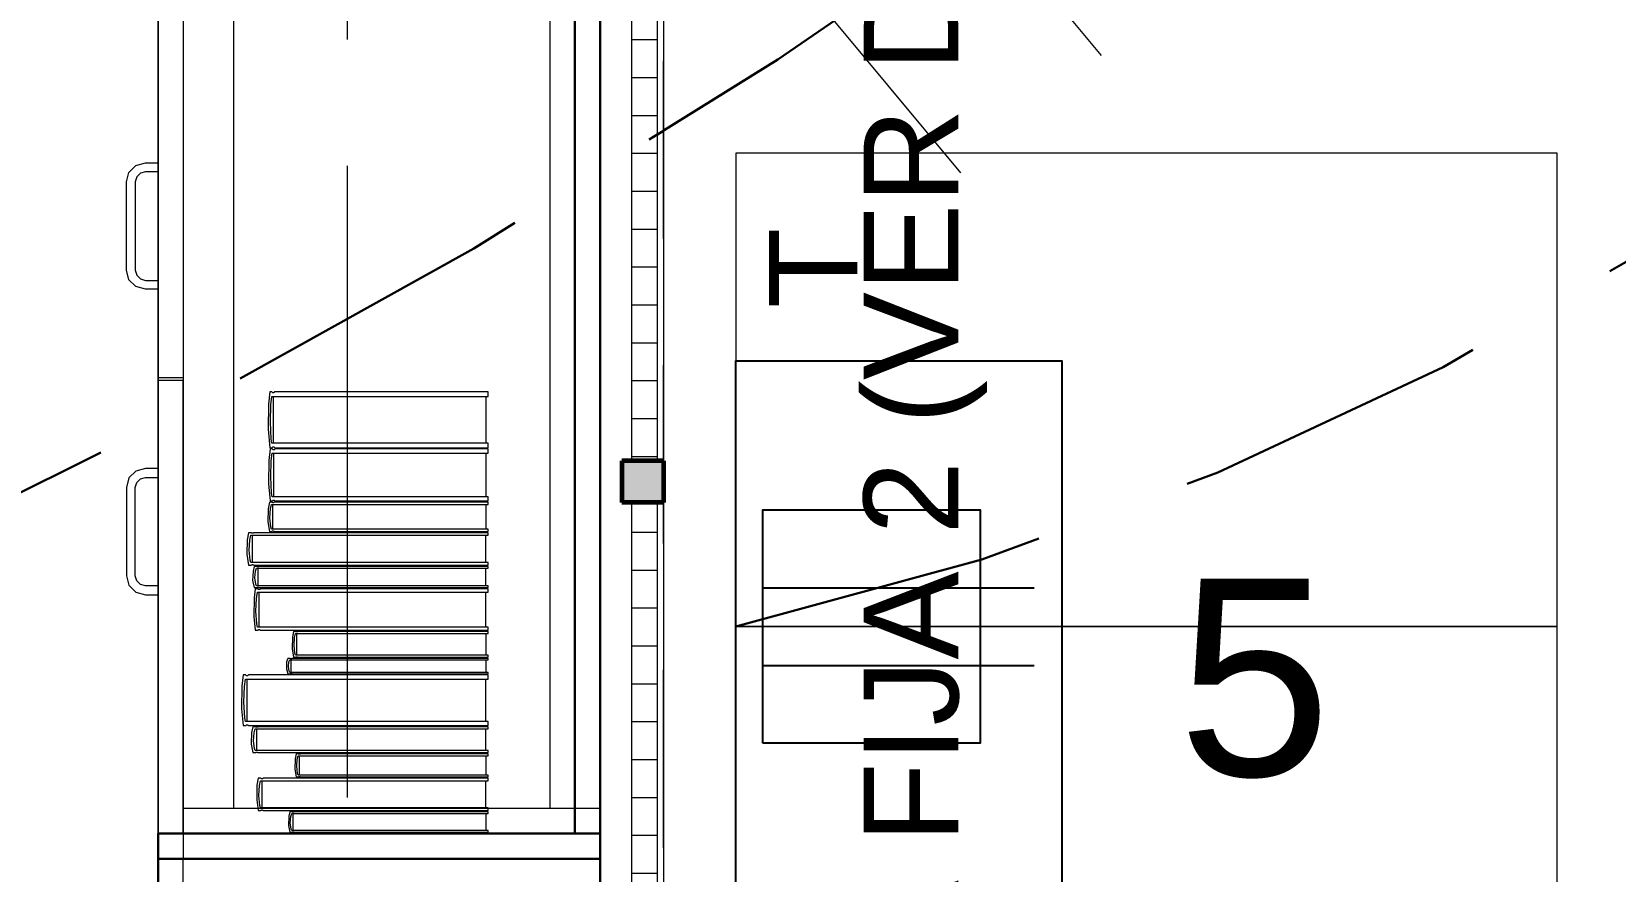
# Model space of a CAD drawing. Header units: inches. Extents: x -19 to 5698, y -728 to 92.
# Drawn here: x 129.57 to 130.823, y 14.191 to 14.856 of the extents above; entities that cross this region are included whole.
import ezdxf

# ---------------------------------------------------------------- set-up
doc = ezdxf.new("R2010")
doc.units = ezdxf.units.IN
doc.header["$MEASUREMENT"] = 0
doc.set_wipeout_variables(frame=1)
for name, pattern in [('HIDDEN', [0.375, 0.25, -0.125]), ('Hidden Line', [0.195611, 0.141111, -0.0545]), ('Punto & Raya', [0.65, 0.5, -0.075, 0, -0.075]), ('RAYITAS', [0.375, 0.25, -0.125]), ('Wipeout_Contour', [1, 0, -1])]:
    doc.linetypes.add(name, pattern=pattern)
doc.layers.get('0').update_dxf_attribs({"color": 61})
for name, color, linetype, lineweight in [('00 conduct tomacorr', 120, 'HIDDEN', 30), ('00 IE LUZ EMERGENCIA', 253, 'Continuous', 0), ('T-TECHO-E', 150, 'Continuous', 20), ('T.S.', 61, 'Continuous', 25), ('TOMACORRIENTE', 22, 'RAYITAS', 9)]:
    doc.layers.add(name, color=color, linetype=linetype, lineweight=lineweight)
for name, color, linetype in [('02 _ ARQ _ ALB _ Ejes Generales', 251, 'Continuous'), ('02 _ ARQ _ ALB _ Mobiliario', 7, 'Continuous'), ('02 _ ARQ _ ZON _ Espacio.3D', 7, 'Continuous'), ('08 _ STR _ EXT _ 09 Vigas', 251, 'Continuous'), ('Acabado - Muros', 7, 'Continuous'), ('Interior - Mobiliario', 7, 'Continuous'), ('Notas - Etiquetas', 7, 'Continuous')]:
    doc.layers.add(name, color=color, linetype=linetype)
doc.styles.add('Annotative', font='arial.ttf')
doc.styles.add('Estilo_Generado_4', font='swisse.ttf')
doc.dimstyles.new('Estilo_Generado__8', dxfattribs={"dimtxt": 0.18, "dimasz": 0.0912, "dimexe": 0.18, "dimexo": 0.0625, "dimgap": 0, "dimtad": 0, "dimtih": 1, "dimtoh": 1, "dimdec": 4, "dimzin": 0, "dimdsep": 46, "dimcen": 0.09, "dimadec": 0, "dimazin": 0, "dimtfac": 1, "dimtdec": 4, "dimtmove": 0, "dimatfit": 3, "dimldrblk": 'ARROWHEAD_5', "dimfxl": 1, "dimtolj": 1, "dimtzin": 0, "dimarcsym": 0})
pattern_1 = [(0, (92.500015, 6e-09), (0, 0.030000001), [])]

# ---------------------------------------------------------------- blocks, each defined once
blk = doc.blocks.new('ARROWHEAD_5')
at = {"linetype": 'Continuous', "lineweight": 0}
blk.add_hatch(color=0, dxfattribs=at).paths.add_polyline_path([(-1, 0.2679), (0, 0), (-1, -0.2679)])
at = {"color": 0, "linetype": 'Continuous', "lineweight": 0}
blk.add_line((0, 0), (-1, 0), dxfattribs=at)
blk = doc.blocks.new('a')
at = {"layer": 'TOMACORRIENTE', "ltscale": 0.05}
h = blk.add_hatch(color=4, dxfattribs=at)
edge = h.paths.add_edge_path()
edge.add_arc((0, 0.0752), 0.02106, 0, 360)
at = {"layer": 'TOMACORRIENTE', "color": 4}
for p, q in [((-0.14553, 0.09625), (-0.0515, 0.09625)), ((-0.09851, 0.09625), (-0.09851, -0.09657)), ((0, 0.09625), (0, -0.09625)), ((0.06232, -0.09625), (0.06232, 0.09625))]:
    blk.add_line(p, q, dxfattribs=at)
blk.add_circle((0, 0.0752), 0.02106, dxfattribs=at)
blk = doc.blocks.new('CABLE 3FACE')
at = {"layer": 'T-TECHO-E', "rotation": 59.94170052614085}
blk.add_blockref('a', (0, 0), dxfattribs=at)
blk = doc.blocks.new('T.S.')
for p, q in [((2755.0914, 1630.1123), (2755.0914, 1629.8975)), ((2755.153, 1630.1123), (2755.153, 1629.8975))]:
    blk.add_line(p, q)
for points in [[(2754.9116, 1630.1338), (2755.3328, 1630.1338), (2755.3328, 1629.8758), (2754.9116, 1629.8758)], [(2755.0298, 1630.1123), (2755.2146, 1630.1123), (2755.2146, 1629.9403), (2755.0298, 1629.9403)]]:
    blk.add_lwpolyline(points, close=True)
at = {"color": 3, "insert": (2755.3768, 1630.1075), "char_height": 0.07, "attachment_point": 1}
blk.add_mtext_dynamic_manual_height_columns('{\\fVerdana|b0|i0|c0|p34;\\C1;T}', width=0.044429, gutter_width=12.5, heights=[0], dxfattribs=at)

msp = doc.modelspace()

# ---------------------------------------------------------------- linework, layer by layer
at = {"layer": '00 conduct tomacorr'}
msp.add_arc((129.6106, 16.6556), 2.3284, 282.8206, 359.8631, dxfattribs=at)
at = {"layer": '02 _ ARQ _ ALB _ Mobiliario', "color": 175, "linetype": 'Continuous', "lineweight": 13, "flags": 128}
for points in [[(130.1273, 14.3852), (130.7773, 14.3852), (130.7773, 14.7602), (130.1273, 14.7602)], [(130.1273, 14.3852), (130.1273, 13.9502), (130.7773, 13.9502), (130.7773, 14.3852)]]:
    msp.add_lwpolyline(points, close=True, dxfattribs=at)
at = {"layer": '02 _ ARQ _ ZON _ Espacio.3D', "color": 254, "linetype": 'Continuous', "lineweight": 0, "flags": 128}
msp.add_lwpolyline([(122.62, 8.1), (123.07, 8.1), (123.07, 7.7), (124.5795, 7.6999), (124.5795, 7.2), (129.37, 7.2), (129.37, 7.7), (129.57, 7.7), (129.57, 8.1), (130.07, 8.1), (130.07, 16.5), (129.57, 16.5), (129.57, 17.35), (129.37, 17.35), (123.27, 17.35), (123.07, 17.35), (123.07, 16.5), (122.62, 16.5)], close=True, dxfattribs=at)
msp.add_lwpolyline([(136.57, 16.9), (135.97, 16.9), (135.97, 17.35), (130.07, 17.35), (130.07, 16.9), (130.07, 7.7), (130.27, 7.7), (130.27, 7.2), (129.77, 7.2), (129.77, 3.7271), (130.6199, 3.7271), (130.6224, 4.6516), (130.7699, 4.6516), (130.7699, 4.2489), (135.8699, 4.2489), (135.8699, 4.6516), (136.0199, 4.6516), (136.0199, 3.7271), (136.87, 3.7271)], dxfattribs=at)
at = {"layer": 'Interior - Mobiliario', "color": 175, "linetype": 'Continuous', "lineweight": 13}
for p, q in [((129.69, 15.6814), (129.69, 14.2214)), ((130, 14.2214), (130, 15.6814)), ((129.69, 15.6614), (129.69, 14.2414)), ((129.73, 14.2414), (129.73, 15.6614)), ((129.98, 15.6614), (129.98, 14.2414)), ((129.67, 14.9414), (129.67, 14.5824)), ((129.69, 14.9414), (129.69, 14.5824)), ((129.6525, 14.7504), (129.66, 14.7524)), ((129.66, 14.7524), (129.67, 14.7524)), ((129.67, 14.7524), (129.67, 14.7454)), ((129.645, 14.7374), (129.647, 14.7449)), ((129.647, 14.7449), (129.6525, 14.7504)), ((129.6531, 14.7414), (129.652, 14.7374)), ((129.656, 14.7443), (129.6531, 14.7414)), ((129.66, 14.7454), (129.656, 14.7443)), ((129.67, 14.7454), (129.66, 14.7454)), ((129.645, 14.6674), (129.645, 14.7374)), ((129.652, 14.7374), (129.652, 14.6674)), ((129.647, 14.6599), (129.645, 14.6674)), ((129.652, 14.6674), (129.6531, 14.6634)), ((129.6525, 14.6544), (129.647, 14.6599)), ((129.66, 14.6524), (129.6525, 14.6544)), ((129.6531, 14.6634), (129.656, 14.6605)), ((129.656, 14.6605), (129.66, 14.6594)), ((129.66, 14.6594), (129.67, 14.6594)), ((129.67, 14.6524), (129.66, 14.6524)), ((129.67, 14.6594), (129.67, 14.6524)), ((129.67, 14.5824), (129.69, 14.5824)), ((129.67, 14.5804), (129.69, 14.5804)), ((129.7584, 14.571), (129.7574, 14.5614)), ((129.7602, 14.571), (129.7584, 14.571)), ((129.7593, 14.5609), (129.7601, 14.5675)), ((129.7601, 14.5675), (129.9313, 14.5675)), ((129.7603, 14.5709), (129.7602, 14.571)), ((129.7606, 14.5706), (129.7603, 14.5709)), ((129.7608, 14.5704), (129.7606, 14.5706)), ((129.761, 14.5703), (129.7608, 14.5704)), ((129.7613, 14.5703), (129.761, 14.5703)), ((129.761, 14.5675), (129.761, 14.5304)), ((129.7615, 14.5704), (129.7613, 14.5703)), ((129.7618, 14.5706), (129.7615, 14.5704)), ((129.762, 14.5708), (129.7618, 14.5706)), ((129.7622, 14.571), (129.762, 14.5708)), ((129.9313, 14.571), (129.7622, 14.571)), ((129.9296, 14.5304), (129.9296, 14.5675)), ((129.9313, 14.5675), (129.9313, 14.571)), ((129.7574, 14.5614), (129.7572, 14.5416)), ((129.7589, 14.5473), (129.7593, 14.5609)), ((129.7572, 14.5416), (129.7584, 14.5269)), ((129.7596, 14.5337), (129.7589, 14.5473)), ((129.7584, 14.5269), (129.7602, 14.5269)), ((129.7601, 14.5304), (129.7596, 14.5337)), ((129.9313, 14.5304), (129.7601, 14.5304)), ((129.7602, 14.5269), (129.7604, 14.5271)), ((129.7604, 14.5271), (129.7606, 14.5273)), ((129.7606, 14.5273), (129.7608, 14.5275)), ((129.7608, 14.5275), (129.7611, 14.5276)), ((129.7611, 14.5276), (129.7614, 14.5276)), ((129.7614, 14.5276), (129.7616, 14.5275)), ((129.7616, 14.5275), (129.7618, 14.5273)), ((129.7618, 14.5273), (129.7621, 14.527)), ((129.7621, 14.527), (129.7622, 14.5269)), ((129.7622, 14.5269), (129.9313, 14.5269)), ((129.9313, 14.5269), (129.9313, 14.5304)), ((129.7578, 14.5168), (129.7575, 14.4984)), ((129.7587, 14.5259), (129.7578, 14.5168)), ((129.7606, 14.5259), (129.7587, 14.5259)), ((129.7592, 14.5037), (129.7596, 14.5164)), ((129.7596, 14.5164), (129.7604, 14.5226)), ((129.7604, 14.5226), (129.9313, 14.5226)), ((129.7607, 14.5257), (129.7606, 14.5259)), ((129.7609, 14.5254), (129.7607, 14.5257)), ((129.7611, 14.5253), (129.7609, 14.5254)), ((129.7614, 14.5252), (129.7611, 14.5253)), ((129.7613, 14.5226), (129.7613, 14.488)), ((129.7616, 14.5252), (129.7614, 14.5252)), ((129.7619, 14.5252), (129.7616, 14.5252)), ((129.7621, 14.5254), (129.7619, 14.5252)), ((129.7624, 14.5256), (129.7621, 14.5254)), ((129.7625, 14.5259), (129.7624, 14.5256)), ((129.9313, 14.5259), (129.7625, 14.5259)), ((129.9296, 14.488), (129.9296, 14.5226)), ((129.9313, 14.5226), (129.9313, 14.5259)), ((129.647, 14.5029), (129.645, 14.4954)), ((129.6525, 14.5084), (129.647, 14.5029)), ((129.66, 14.5104), (129.6525, 14.5084)), ((129.6531, 14.4994), (129.656, 14.5023)), ((129.656, 14.5023), (129.66, 14.5034)), ((129.67, 14.5104), (129.66, 14.5104)), ((129.66, 14.5034), (129.67, 14.5034)), ((129.67, 14.5034), (129.67, 14.5104)), ((129.7599, 14.4911), (129.7592, 14.5037)), ((129.645, 14.4954), (129.645, 14.4254)), ((129.652, 14.4954), (129.6531, 14.4994)), ((129.652, 14.4254), (129.652, 14.4954)), ((129.7575, 14.4984), (129.7587, 14.4847)), ((129.7604, 14.488), (129.7599, 14.4911)), ((129.7572, 14.4786), (129.757, 14.4683)), ((129.7581, 14.4837), (129.7572, 14.4786)), ((129.76, 14.4837), (129.7581, 14.4837)), ((129.7586, 14.4713), (129.7591, 14.4784)), ((129.7587, 14.4847), (129.7606, 14.4847)), ((129.7591, 14.4784), (129.7599, 14.4819)), ((129.7599, 14.4819), (129.9313, 14.4819)), ((129.7601, 14.4836), (129.76, 14.4837)), ((129.7603, 14.4835), (129.7601, 14.4836)), ((129.7606, 14.4834), (129.7603, 14.4835)), ((129.9313, 14.488), (129.7604, 14.488)), ((129.7606, 14.4847), (129.7607, 14.4849)), ((129.7608, 14.4833), (129.7606, 14.4834)), ((129.7607, 14.4849), (129.7609, 14.4852)), ((129.7607, 14.4819), (129.7607, 14.4625)), ((129.7611, 14.4833), (129.7608, 14.4833)), ((129.7609, 14.4852), (129.7612, 14.4853)), ((129.7613, 14.4834), (129.7611, 14.4833)), ((129.7612, 14.4853), (129.7614, 14.4854)), ((129.7616, 14.4834), (129.7613, 14.4834)), ((129.7614, 14.4854), (129.7617, 14.4854)), ((129.7618, 14.4836), (129.7616, 14.4834)), ((129.7617, 14.4854), (129.7619, 14.4853)), ((129.7619, 14.4837), (129.7618, 14.4836)), ((129.7619, 14.4853), (129.7622, 14.4851)), ((129.9313, 14.4837), (129.7619, 14.4837)), ((129.7622, 14.4851), (129.7624, 14.4849)), ((129.7624, 14.4849), (129.7625, 14.4847)), ((129.7625, 14.4847), (129.9313, 14.4847)), ((129.9296, 14.4625), (129.9296, 14.4819)), ((129.9313, 14.4847), (129.9313, 14.488)), ((129.9313, 14.4819), (129.9313, 14.4837)), ((129.757, 14.4683), (129.7581, 14.4606)), ((129.7593, 14.4642), (129.7586, 14.4713)), ((129.7599, 14.4625), (129.7593, 14.4642)), ((129.7406, 14.454), (129.7404, 14.4425)), ((129.7416, 14.4596), (129.7406, 14.454)), ((129.7437, 14.4596), (129.7416, 14.4596)), ((129.7422, 14.4458), (129.7427, 14.4537)), ((129.7427, 14.4537), (129.7435, 14.4575)), ((129.7435, 14.4575), (129.9313, 14.4575)), ((129.7438, 14.4595), (129.7437, 14.4596)), ((129.744, 14.4594), (129.7438, 14.4595)), ((129.7443, 14.4592), (129.744, 14.4594)), ((129.7446, 14.4592), (129.7443, 14.4592)), ((129.7445, 14.4575), (129.7445, 14.4359)), ((129.7448, 14.4592), (129.7446, 14.4592)), ((129.7451, 14.4592), (129.7448, 14.4592)), ((129.7454, 14.4593), (129.7451, 14.4592)), ((129.7456, 14.4595), (129.7454, 14.4593)), ((129.7458, 14.4596), (129.7456, 14.4595)), ((129.9313, 14.4596), (129.7458, 14.4596)), ((129.7581, 14.4606), (129.76, 14.4606)), ((129.9313, 14.4625), (129.7599, 14.4625)), ((129.76, 14.4606), (129.7601, 14.4607)), ((129.7601, 14.4607), (129.7604, 14.4609)), ((129.7604, 14.4609), (129.7606, 14.461)), ((129.7606, 14.461), (129.7609, 14.461)), ((129.7609, 14.461), (129.7611, 14.461)), ((129.7611, 14.461), (129.7614, 14.4609)), ((129.7614, 14.4609), (129.7616, 14.4608)), ((129.7616, 14.4608), (129.7618, 14.4607)), ((129.7618, 14.4607), (129.7619, 14.4606)), ((129.7619, 14.4606), (129.9313, 14.4606)), ((129.9294, 14.4359), (129.9294, 14.4575)), ((129.9313, 14.4606), (129.9313, 14.4625)), ((129.9313, 14.4575), (129.9313, 14.4596)), ((129.7404, 14.4425), (129.7416, 14.4339)), ((129.743, 14.4379), (129.7422, 14.4458)), ((129.7416, 14.4339), (129.7437, 14.4339)), ((129.7435, 14.4359), (129.743, 14.4379)), ((129.9313, 14.4359), (129.7435, 14.4359)), ((129.7437, 14.4339), (129.7438, 14.434)), ((129.7438, 14.434), (129.7441, 14.4342)), ((129.7441, 14.4342), (129.7444, 14.4342)), ((129.7444, 14.4342), (129.7446, 14.4343)), ((129.7446, 14.4343), (129.7449, 14.4343)), ((129.7449, 14.4343), (129.7452, 14.4342)), ((129.7452, 14.4292), (129.7449, 14.4217)), ((129.7452, 14.4342), (129.7454, 14.4341)), ((129.7462, 14.4329), (129.7452, 14.4292)), ((129.7454, 14.4341), (129.7457, 14.434)), ((129.7457, 14.434), (129.7458, 14.4339)), ((129.7458, 14.4339), (129.9313, 14.4339)), ((129.7482, 14.4329), (129.7462, 14.4329)), ((129.7467, 14.4239), (129.7472, 14.429)), ((129.7472, 14.429), (129.748, 14.4315)), ((129.748, 14.4315), (129.9313, 14.4315)), ((129.7483, 14.4328), (129.7482, 14.4329)), ((129.7485, 14.4327), (129.7483, 14.4328)), ((129.7488, 14.4326), (129.7485, 14.4327)), ((129.749, 14.4326), (129.7488, 14.4326)), ((129.7489, 14.4315), (129.7489, 14.4174)), ((129.7493, 14.4326), (129.749, 14.4326)), ((129.7496, 14.4326), (129.7493, 14.4326)), ((129.7498, 14.4327), (129.7496, 14.4326)), ((129.7501, 14.4328), (129.7498, 14.4327)), ((129.7502, 14.4329), (129.7501, 14.4328)), ((129.9313, 14.4329), (129.7502, 14.4329)), ((129.9295, 14.4174), (129.9295, 14.4315)), ((129.9313, 14.4339), (129.9313, 14.4359)), ((129.9313, 14.4315), (129.9313, 14.4329)), ((129.645, 14.4254), (129.647, 14.4179)), ((129.647, 14.4179), (129.6525, 14.4124)), ((129.6531, 14.4214), (129.652, 14.4254)), ((129.656, 14.4185), (129.6531, 14.4214)), ((129.66, 14.4174), (129.656, 14.4185)), ((129.67, 14.4174), (129.66, 14.4174)), ((129.67, 14.4104), (129.67, 14.4174)), ((129.7449, 14.4217), (129.7462, 14.4161)), ((129.747, 14.4151), (129.746, 14.4079)), ((129.7462, 14.4161), (129.7482, 14.4161)), ((129.7475, 14.4187), (129.7467, 14.4239)), ((129.749, 14.4151), (129.747, 14.4151)), ((129.748, 14.4174), (129.7475, 14.4187)), ((129.9313, 14.4174), (129.748, 14.4174)), ((129.7482, 14.4161), (129.7483, 14.4162)), ((129.7483, 14.4162), (129.7486, 14.4163)), ((129.7486, 14.4163), (129.7488, 14.4164)), ((129.7488, 14.4164), (129.7491, 14.4164)), ((129.7491, 14.415), (129.749, 14.4151)), ((129.7491, 14.4164), (129.7494, 14.4164)), ((129.7493, 14.4148), (129.7491, 14.415)), ((129.7496, 14.4146), (129.7493, 14.4148)), ((129.7494, 14.4164), (129.7496, 14.4163)), ((129.7496, 14.4163), (129.7499, 14.4163)), ((129.7498, 14.4146), (129.7496, 14.4146)), ((129.7501, 14.4146), (129.7498, 14.4146)), ((129.7499, 14.4163), (129.7501, 14.4162)), ((129.7501, 14.4162), (129.7502, 14.4161)), ((129.7504, 14.4146), (129.7501, 14.4146)), ((129.7502, 14.4161), (129.9313, 14.4161)), ((129.7506, 14.4147), (129.7504, 14.4146)), ((129.7509, 14.4149), (129.7506, 14.4147)), ((129.751, 14.4151), (129.7509, 14.4149)), ((129.9313, 14.4151), (129.751, 14.4151)), ((129.9313, 14.4161), (129.9313, 14.4174)), ((129.9313, 14.4125), (129.9313, 14.4151)), ((129.6525, 14.4124), (129.66, 14.4104)), ((129.66, 14.4104), (129.67, 14.4104)), ((129.746, 14.4079), (129.7457, 14.3932)), ((129.7475, 14.3975), (129.748, 14.4076)), ((129.748, 14.4076), (129.7488, 14.4125)), ((129.7488, 14.4125), (129.9313, 14.4125)), ((129.7497, 14.4125), (129.7497, 14.3849)), ((129.9295, 14.3849), (129.9295, 14.4125)), ((129.7457, 14.3932), (129.747, 14.3823)), ((129.7483, 14.3874), (129.7475, 14.3975)), ((129.747, 14.3823), (129.749, 14.3823)), ((129.7488, 14.3849), (129.7483, 14.3874)), ((129.9313, 14.3849), (129.7488, 14.3849)), ((129.749, 14.3823), (129.7491, 14.3825)), ((129.7491, 14.3825), (129.7494, 14.3827)), ((129.7494, 14.3827), (129.7496, 14.3828)), ((129.7496, 14.3828), (129.7499, 14.3829)), ((129.7499, 14.3829), (129.7502, 14.3828)), ((129.7502, 14.3828), (129.7504, 14.3828)), ((129.7504, 14.3828), (129.7507, 14.3826)), ((129.7507, 14.3826), (129.7509, 14.3824)), ((129.7509, 14.3824), (129.751, 14.3823)), ((129.751, 14.3823), (129.9313, 14.3823)), ((129.7764, 14.3768), (129.7762, 14.3677)), ((129.7772, 14.3813), (129.7764, 14.3768)), ((129.7789, 14.3813), (129.7772, 14.3813)), ((129.7777, 14.3703), (129.778, 14.3766)), ((129.778, 14.3766), (129.7788, 14.3797)), ((129.7788, 14.3797), (129.9313, 14.3797)), ((129.779, 14.3812), (129.7789, 14.3813)), ((129.7792, 14.3811), (129.779, 14.3812)), ((129.7794, 14.381), (129.7792, 14.3811)), ((129.7796, 14.381), (129.7794, 14.381)), ((129.7795, 14.3797), (129.7795, 14.3626)), ((129.7798, 14.381), (129.7796, 14.381)), ((129.7801, 14.381), (129.7798, 14.381)), ((129.7803, 14.3811), (129.7801, 14.381)), ((129.7805, 14.3812), (129.7803, 14.3811)), ((129.7806, 14.3813), (129.7805, 14.3812)), ((129.9313, 14.3813), (129.7806, 14.3813)), ((129.9298, 14.3626), (129.9298, 14.3797)), ((129.9313, 14.3823), (129.9313, 14.3849)), ((129.9313, 14.3797), (129.9313, 14.3813)), ((129.7762, 14.3677), (129.7772, 14.3609)), ((129.7783, 14.3641), (129.7777, 14.3703)), ((129.7788, 14.3626), (129.7783, 14.3641)), ((129.7718, 14.3573), (129.7716, 14.3519)), ((129.7716, 14.3519), (129.7727, 14.3479)), ((129.7727, 14.3599), (129.7718, 14.3573)), ((129.7744, 14.3599), (129.7727, 14.3599)), ((129.7732, 14.3535), (129.7736, 14.3572)), ((129.7738, 14.3498), (129.7732, 14.3535)), ((129.7736, 14.3572), (129.7743, 14.359)), ((129.7743, 14.359), (129.9313, 14.359)), ((129.7745, 14.3599), (129.7744, 14.3599)), ((129.7747, 14.3598), (129.7745, 14.3599)), ((129.7749, 14.3598), (129.7747, 14.3598)), ((129.7752, 14.3597), (129.7749, 14.3598)), ((129.7751, 14.359), (129.7751, 14.3488)), ((129.7754, 14.3597), (129.7752, 14.3597)), ((129.7756, 14.3597), (129.7754, 14.3597)), ((129.7758, 14.3598), (129.7756, 14.3597)), ((129.776, 14.3599), (129.7758, 14.3598)), ((129.7762, 14.3599), (129.776, 14.3599)), ((129.9313, 14.3599), (129.7762, 14.3599)), ((129.7772, 14.3609), (129.7789, 14.3609)), ((129.9313, 14.3626), (129.7788, 14.3626)), ((129.7789, 14.3609), (129.779, 14.361)), ((129.779, 14.361), (129.7792, 14.3611)), ((129.7792, 14.3611), (129.7794, 14.3612)), ((129.7794, 14.3612), (129.7797, 14.3613)), ((129.7797, 14.3613), (129.7799, 14.3613)), ((129.7799, 14.3613), (129.7801, 14.3612)), ((129.7801, 14.3612), (129.7803, 14.3611)), ((129.7803, 14.3611), (129.7805, 14.361)), ((129.7805, 14.361), (129.7806, 14.3609)), ((129.7806, 14.3609), (129.9313, 14.3609)), ((129.9297, 14.3488), (129.9297, 14.359)), ((129.9313, 14.3609), (129.9313, 14.3626)), ((129.9313, 14.359), (129.9313, 14.3599)), ((129.7373, 14.3469), (129.7363, 14.3381)), ((129.7394, 14.3469), (129.7373, 14.3469)), ((129.7384, 14.3377), (129.7393, 14.3437)), ((129.7393, 14.3437), (129.9313, 14.3437)), ((129.7395, 14.3467), (129.7394, 14.3469)), ((129.7398, 14.3465), (129.7395, 14.3467)), ((129.74, 14.3463), (129.7398, 14.3465)), ((129.7403, 14.3462), (129.74, 14.3463)), ((129.7402, 14.3437), (129.7402, 14.31)), ((129.7406, 14.3462), (129.7403, 14.3462)), ((129.7409, 14.3463), (129.7406, 14.3462)), ((129.7412, 14.3464), (129.7409, 14.3463)), ((129.7414, 14.3467), (129.7412, 14.3464)), ((129.7416, 14.3469), (129.7414, 14.3467)), ((129.9313, 14.3469), (129.7416, 14.3469)), ((129.7727, 14.3479), (129.7744, 14.3479)), ((129.7743, 14.3488), (129.7738, 14.3498)), ((129.9313, 14.3488), (129.7743, 14.3488)), ((129.7744, 14.3479), (129.7746, 14.3479)), ((129.7746, 14.3479), (129.7748, 14.348)), ((129.7748, 14.348), (129.775, 14.3481)), ((129.775, 14.3481), (129.7752, 14.3481)), ((129.7752, 14.3481), (129.7754, 14.3481)), ((129.7754, 14.3481), (129.7757, 14.3481)), ((129.7757, 14.3481), (129.7759, 14.348)), ((129.7759, 14.348), (129.7761, 14.3479)), ((129.7761, 14.3479), (129.7762, 14.3479)), ((129.7762, 14.3479), (129.9313, 14.3479)), ((129.9294, 14.31), (129.9294, 14.3437)), ((129.9313, 14.3479), (129.9313, 14.3488)), ((129.9313, 14.3437), (129.9313, 14.3469)), ((129.7363, 14.3381), (129.736, 14.3202)), ((129.7379, 14.3254), (129.7384, 14.3377)), ((129.736, 14.3202), (129.7373, 14.3068)), ((129.7387, 14.3131), (129.7379, 14.3254)), ((129.7373, 14.3068), (129.7394, 14.3068)), ((129.7393, 14.31), (129.7387, 14.3131)), ((129.9313, 14.31), (129.7393, 14.31)), ((129.7394, 14.3068), (129.7396, 14.307)), ((129.7396, 14.307), (129.7398, 14.3073)), ((129.7398, 14.3073), (129.7401, 14.3074)), ((129.7401, 14.3074), (129.7404, 14.3075)), ((129.7404, 14.3075), (129.7407, 14.3075)), ((129.7407, 14.3075), (129.741, 14.3074)), ((129.741, 14.3074), (129.7412, 14.3072)), ((129.7412, 14.3072), (129.7415, 14.307)), ((129.7415, 14.307), (129.7416, 14.3068)), ((129.7416, 14.3068), (129.9313, 14.3068)), ((129.7441, 14.3013), (129.7438, 14.2922)), ((129.7451, 14.3058), (129.7441, 14.3013)), ((129.7471, 14.3058), (129.7451, 14.3058)), ((129.7456, 14.2948), (129.7461, 14.3011)), ((129.7461, 14.3011), (129.7469, 14.3042)), ((129.7469, 14.3042), (129.9313, 14.3042)), ((129.7472, 14.3058), (129.7471, 14.3058)), ((129.7474, 14.3056), (129.7472, 14.3058)), ((129.7477, 14.3055), (129.7474, 14.3056)), ((129.748, 14.3055), (129.7477, 14.3055)), ((129.7479, 14.3042), (129.7479, 14.287)), ((129.7482, 14.3055), (129.748, 14.3055)), ((129.7485, 14.3055), (129.7482, 14.3055)), ((129.7488, 14.3056), (129.7485, 14.3055)), ((129.749, 14.3057), (129.7488, 14.3056)), ((129.7492, 14.3058), (129.749, 14.3057)), ((129.9313, 14.3058), (129.7492, 14.3058)), ((129.9295, 14.287), (129.9295, 14.3042)), ((129.9313, 14.3068), (129.9313, 14.31)), ((129.9313, 14.3042), (129.9313, 14.3058)), ((129.7438, 14.2922), (129.7451, 14.2854)), ((129.7464, 14.2886), (129.7456, 14.2948)), ((129.7469, 14.287), (129.7464, 14.2886)), ((129.7451, 14.2854), (129.7471, 14.2854)), ((129.9313, 14.287), (129.7469, 14.287)), ((129.7471, 14.2854), (129.7473, 14.2855)), ((129.7473, 14.2855), (129.7475, 14.2856)), ((129.7475, 14.2856), (129.7478, 14.2857)), ((129.7478, 14.2857), (129.748, 14.2857)), ((129.748, 14.2857), (129.7483, 14.2857)), ((129.7483, 14.2857), (129.7486, 14.2857)), ((129.7486, 14.2857), (129.7488, 14.2856)), ((129.7488, 14.2856), (129.7491, 14.2855)), ((129.7491, 14.2855), (129.7492, 14.2854)), ((129.7492, 14.2854), (129.9313, 14.2854)), ((129.7785, 14.2804), (129.7784, 14.2723)), ((129.7794, 14.2844), (129.7785, 14.2804)), ((129.781, 14.2844), (129.7794, 14.2844)), ((129.7798, 14.2746), (129.7802, 14.2802)), ((129.7802, 14.2802), (129.7809, 14.2829)), ((129.7809, 14.2829), (129.9313, 14.2829)), ((129.7811, 14.2843), (129.781, 14.2844)), ((129.7813, 14.2842), (129.7811, 14.2843)), ((129.7815, 14.2841), (129.7813, 14.2842)), ((129.7817, 14.2841), (129.7815, 14.2841)), ((129.782, 14.2841), (129.7817, 14.2841)), ((129.7817, 14.2829), (129.7817, 14.2676)), ((129.7822, 14.2841), (129.782, 14.2841)), ((129.7824, 14.2842), (129.7822, 14.2841)), ((129.7826, 14.2843), (129.7824, 14.2842)), ((129.7827, 14.2844), (129.7826, 14.2843)), ((129.9313, 14.2844), (129.7827, 14.2844)), ((129.9298, 14.2676), (129.9298, 14.2829)), ((129.9313, 14.2854), (129.9313, 14.287)), ((129.9313, 14.2829), (129.9313, 14.2844)), ((129.7493, 14.2652), (129.7483, 14.2596)), ((129.7513, 14.2652), (129.7493, 14.2652)), ((129.7514, 14.2651), (129.7513, 14.2652)), ((129.7516, 14.2649), (129.7514, 14.2651)), ((129.7519, 14.2648), (129.7516, 14.2649)), ((129.7522, 14.2648), (129.7519, 14.2648)), ((129.7524, 14.2648), (129.7522, 14.2648)), ((129.7527, 14.2648), (129.7524, 14.2648)), ((129.7529, 14.2649), (129.7527, 14.2648)), ((129.7532, 14.2651), (129.7529, 14.2649)), ((129.7533, 14.2652), (129.7532, 14.2651)), ((129.9313, 14.2652), (129.7533, 14.2652)), ((129.7784, 14.2723), (129.7794, 14.2662)), ((129.7794, 14.2662), (129.781, 14.2662)), ((129.7804, 14.269), (129.7798, 14.2746)), ((129.7809, 14.2676), (129.7804, 14.269)), ((129.9313, 14.2676), (129.7809, 14.2676)), ((129.781, 14.2662), (129.7811, 14.2663)), ((129.7811, 14.2663), (129.7813, 14.2664)), ((129.7813, 14.2664), (129.7816, 14.2665)), ((129.7816, 14.2665), (129.7818, 14.2665)), ((129.7818, 14.2665), (129.782, 14.2665)), ((129.782, 14.2665), (129.7822, 14.2664)), ((129.7822, 14.2664), (129.7824, 14.2664)), ((129.7824, 14.2664), (129.7826, 14.2663)), ((129.7826, 14.2663), (129.7827, 14.2662)), ((129.7827, 14.2662), (129.9313, 14.2662)), ((129.9313, 14.2662), (129.9313, 14.2676)), ((129.9313, 14.2631), (129.9313, 14.2652)), ((129.7483, 14.2596), (129.7481, 14.2481)), ((129.7499, 14.2514), (129.7503, 14.2593)), ((129.7506, 14.2435), (129.7499, 14.2514)), ((129.7503, 14.2593), (129.7512, 14.2631)), ((129.7512, 14.2631), (129.9313, 14.2631)), ((129.7521, 14.2631), (129.7521, 14.2416)), ((129.9295, 14.2416), (129.9295, 14.2631)), ((129.69, 14.2414), (129.73, 14.2414)), ((129.73, 14.2414), (129.98, 14.2414)), ((129.7481, 14.2481), (129.7493, 14.2395)), ((129.7493, 14.2395), (129.7513, 14.2395)), ((129.7512, 14.2416), (129.7506, 14.2435)), ((129.9313, 14.2416), (129.7512, 14.2416)), ((129.7513, 14.2395), (129.7515, 14.2397)), ((129.7515, 14.2397), (129.7517, 14.2398)), ((129.7517, 14.2398), (129.752, 14.2399)), ((129.752, 14.2399), (129.7522, 14.24)), ((129.7522, 14.24), (129.7525, 14.24)), ((129.7525, 14.24), (129.7528, 14.2399)), ((129.7528, 14.2399), (129.753, 14.2398)), ((129.753, 14.2398), (129.7532, 14.2396)), ((129.7532, 14.2396), (129.7533, 14.2395)), ((129.7533, 14.2395), (129.9313, 14.2395)), ((129.7743, 14.2385), (129.7734, 14.235)), ((129.776, 14.2385), (129.7743, 14.2385)), ((129.7761, 14.2385), (129.776, 14.2385)), ((129.7763, 14.2384), (129.7761, 14.2385)), ((129.7765, 14.2383), (129.7763, 14.2384)), ((129.7767, 14.2383), (129.7765, 14.2383)), ((129.7774, 14.2384), (129.7772, 14.2383)), ((129.7776, 14.2384), (129.7774, 14.2384)), ((129.7777, 14.2385), (129.7776, 14.2384)), ((129.9313, 14.2385), (129.7777, 14.2385)), ((129.9313, 14.2395), (129.9313, 14.2416)), ((129.9313, 14.2372), (129.9313, 14.2385)), ((129.7734, 14.235), (129.7732, 14.2278)), ((129.7747, 14.2299), (129.7751, 14.2348)), ((129.7751, 14.2348), (129.7758, 14.2372)), ((129.7758, 14.2372), (129.9313, 14.2372)), ((129.7769, 14.2383), (129.7767, 14.2383)), ((129.7772, 14.2383), (129.7769, 14.2383)), ((129.69, 14.2214), (130, 14.2214))]:
    msp.add_line(p, q, dxfattribs=at)

# ---------------------------------------------------------------- block references
at = {"layer": 'T.S.', "rotation": 90}
msp.add_blockref('T.S.', (1760.261, -2740.737), dxfattribs=at)

# ---------------------------------------------------------------- texts
at = {"layer": '00 IE LUZ EMERGENCIA', "style": 'Annotative'}
msp.add_attdef('5', (130.4771, 14.267), '', height=0.1562, dxfattribs=at)
at = {"layer": 'Notas - Etiquetas', "color": 171, "linetype": 'Continuous', "lineweight": 13, "insert": (130.2772, 13.55), "char_height": 0.075, "attachment_point": 4, "rotation": 90, "style": 'Estilo_Generado_4'}
msp.add_mtext('\\A1;{\\pql;\\fSwis721 Ex BT|b0|i0|c0|p34;TABIQUERIA FIJA 2 (VER DETALLE)\\fSwis721 Ex BT|b0|i0|c0|p34; }', dxfattribs=at)

# ---------------------------------------------------------------- next in the draw order: wipeouts: each hides what was drawn before it
at = {"color": 254, "linetype": 'Wipeout_Contour', "lineweight": 0, "ltscale": 5050.62607}
msp.add_wipeout([(130.02, 14.5), (130.02, 12.35), (130.07, 12.35), (130.07, 14.4835), (130.037, 14.4835), (130.037, 14.5)], dxfattribs=at).dxf.layer = 'Acabado - Muros'

# ---------------------------------------------------------------- next in the draw order: linework, layer by layer
at = {"layer": 'Acabado - Muros', "color": 251, "linetype": 'Continuous', "lineweight": 13, "flags": 128}
msp.add_lwpolyline([(130.07, 14.4835), (130.07, 12.35)], dxfattribs=at)

# ---------------------------------------------------------------- next in the draw order: wipeouts: each hides what was drawn before it
at = {"color": 254, "linetype": 'Wipeout_Contour', "lineweight": 0, "ltscale": 5050.731653}
msp.add_wipeout([(130.02, 16.4), (130.02, 14.5), (130.037, 14.5), (130.037, 14.5165), (130.07, 14.5165), (130.07, 16.4)], dxfattribs=at).dxf.layer = 'Acabado - Muros'

# ---------------------------------------------------------------- next in the draw order: linework, layer by layer
at = {"layer": 'Acabado - Muros', "color": 7, "linetype": 'Continuous', "lineweight": 60}
msp.add_line((130.037, 14.5165), (130.037, 14.4835), dxfattribs=at)
at = {"layer": 'Acabado - Muros', "color": 251, "linetype": 'Continuous', "lineweight": 13, "flags": 128}
for points in [[(130.02, 16.4), (130.02, 14.5), (130.02, 12.35)], [(130.07, 16.4), (130.07, 14.5165)]]:
    msp.add_lwpolyline(points, dxfattribs=at)

# ---------------------------------------------------------------- next in the draw order: wipeouts: each hides what was drawn before it
at = {"color": 254, "linetype": 'Wipeout_Contour', "lineweight": 0, "ltscale": 3366.887041}
msp.add_wipeout([(130.065, 12.35), (130.065, 14.4835), (130.045, 14.4835), (130.045, 12.35)], dxfattribs=at).dxf.layer = 'Acabado - Muros'

# ---------------------------------------------------------------- next in the draw order: hatches: boundary and pattern name
at = {"layer": 'Acabado - Muros', "linetype": 'Continuous', "lineweight": 0}
h = msp.add_hatch(dxfattribs=at)
h.set_pattern_fill('CONTRACHAPADO_0002', color=254, style=0, pattern_type=2)
h.set_pattern_definition(pattern_1)
h.paths.add_polyline_path([(130.065, 12.35), (130.065, 14.4835), (130.045, 14.4835), (130.045, 12.35)])

# ---------------------------------------------------------------- next in the draw order: linework, layer by layer
at = {"layer": 'Acabado - Muros', "color": 7, "linetype": 'Continuous', "lineweight": 60}
msp.add_line((130.07, 14.4835), (130.037, 14.4835), dxfattribs=at)
at = {"layer": 'Acabado - Muros', "color": 7, "linetype": 'Continuous', "lineweight": 13, "flags": 128}
msp.add_lwpolyline([(130.065, 12.35), (130.045, 12.35), (130.045, 14.4835), (130.065, 14.4835)], close=True, dxfattribs=at)

# ---------------------------------------------------------------- next in the draw order: wipeouts: each hides what was drawn before it
at = {"color": 254, "linetype": 'Wipeout_Contour', "lineweight": 0, "ltscale": 3367.026507}
msp.add_wipeout([(130.065, 14.5165), (130.065, 16.4), (130.045, 16.4), (130.045, 14.5165)], dxfattribs=at).dxf.layer = 'Acabado - Muros'
at = {"color": 254, "linetype": 'Wipeout_Contour', "lineweight": 0, "ltscale": 3366.809007}
msp.add_wipeout([(130, 15.6814), (130, 14.2214), (130.02, 14.2214), (130.02, 15.6814)], dxfattribs=at).dxf.layer = 'Interior - Mobiliario'
at = {"color": 254, "linetype": 'Wipeout_Contour', "lineweight": 0, "ltscale": 3366.09523}
msp.add_wipeout([(129.67, 14.1814), (130.02, 14.1814), (130.02, 14.2014), (129.67, 14.2014)], dxfattribs=at).dxf.layer = 'Interior - Mobiliario'

# ---------------------------------------------------------------- next in the draw order: hatches: boundary and pattern name
at = {"layer": 'Acabado - Muros', "linetype": 'Continuous', "lineweight": 0}
h = msp.add_hatch(dxfattribs=at)
h.set_pattern_fill('CONTRACHAPADO_0002', color=254, style=0, pattern_type=2)
h.set_pattern_definition(pattern_1)
h.paths.add_polyline_path([(130.065, 14.5165), (130.065, 16.4), (130.045, 16.4), (130.045, 14.5165)])
msp.add_hatch(color=254, dxfattribs=at).paths.add_polyline_path([(130.037, 14.4835), (130.07, 14.4835), (130.07, 14.5165), (130.037, 14.5165)])

# ---------------------------------------------------------------- next in the draw order: linework, layer by layer
at = {"layer": '08 _ STR _ EXT _ 09 Vigas', "color": 251, "linetype": 'Hidden Line', "lineweight": 13, "true_color": 0x636466}
msp.add_line((130.07, 7.7), (130.07, 16.9), dxfattribs=at)
at = {"layer": 'Acabado - Muros', "color": 7, "linetype": 'Continuous', "lineweight": 60}
for q in [(130.037, 14.5165), (130.07, 14.4835)]:
    msp.add_line((130.07, 14.5165), q, dxfattribs=at)
at = {"layer": 'Acabado - Muros', "color": 7, "linetype": 'Continuous', "lineweight": 13, "flags": 128}
msp.add_lwpolyline([(130.065, 14.5165), (130.045, 14.5165), (130.045, 16.4), (130.065, 16.4)], close=True, dxfattribs=at)
at = {"layer": 'Interior - Mobiliario', "color": 175, "linetype": 'Continuous', "lineweight": 30}
for p, q in [((130, 14.2214), (130, 15.6814)), ((130.02, 14.2214), (130.02, 15.6814)), ((130, 14.2214), (130.02, 14.2214)), ((129.67, 14.2014), (130.02, 14.2014)), ((129.67, 14.2014), (129.67, 14.1814)), ((130.02, 14.2014), (130.02, 14.1814))]:
    msp.add_line(p, q, dxfattribs=at)
at = {"layer": 'Interior - Mobiliario', "color": 175, "linetype": 'Continuous', "lineweight": 13}
for p, q in [((130, 15.6814), (130, 14.2214)), ((130.02, 14.2214), (130.02, 15.6814)), ((130.02, 14.2414), (130.02, 15.6614)), ((129.98, 14.2414), (130.02, 14.2414)), ((130, 14.2214), (130.02, 14.2214)), ((129.67, 14.1814), (129.67, 14.2014)), ((129.67, 14.2014), (130.02, 14.2014)), ((129.67, 14.2014), (129.67, 12.7014)), ((130.02, 14.2014), (129.67, 14.2014)), ((129.69, 14.1614), (129.69, 14.2014)), ((129.69, 14.2014), (130.02, 14.2014)), ((130.02, 14.2014), (130.02, 14.1814)), ((130.02, 14.2014), (130.02, 14.1614)), ((130.02, 12.7014), (130.02, 14.2014))]:
    msp.add_line(p, q, dxfattribs=at)

# ---------------------------------------------------------------- next in the draw order: block references
at = {"layer": '00 conduct tomacorr', "xscale": 1.47256122672843, "yscale": 1.47256122672843, "zscale": 1.47256122672843, "rotation": 339.8000516840312}
msp.add_blockref('CABLE 3FACE', (130.3258, 14.9465), dxfattribs=at)

# ---------------------------------------------------------------- next in the draw order: leaders
at = {"layer": 'Notas - Etiquetas', "color": 144, "linetype": 'Continuous', "lineweight": 13, "annotation_type": 0, "has_hookline": 1, "hookline_direction": 0, "text_width": 1.9482, "horizontal_direction": (0, 1, 0)}
msp.add_leader([(130.055, 13.0549), (130.2772, 13.3459), (130.2772, 13.55)], dimstyle='Estilo_Generado__8', dxfattribs=at)

# ---------------------------------------------------------------- next in the draw order: wipeouts: each hides what was drawn before it
at = {"color": 254, "linetype": 'Wipeout_Contour', "lineweight": 0, "ltscale": 3366.09658}
msp.add_wipeout([(129.67, 14.2214), (129.67, 14.2014), (130.02, 14.2014), (130.02, 14.2214)], dxfattribs=at).dxf.layer = 'Interior - Mobiliario'

# ---------------------------------------------------------------- next in the draw order: linework, layer by layer
at = {"layer": '00 conduct tomacorr'}
msp.add_arc((126.9109, 19.7959), 5.9312, 283.94927, 327.96734, dxfattribs=at)
at = {"layer": '02 _ ARQ _ ALB _ Ejes Generales', "color": 251, "linetype": 'Punto & Raya', "lineweight": 13, "true_color": 0x636466}
msp.add_line((129.82, 3.05), (129.82, 44.9), dxfattribs=at)
at = {"layer": 'Interior - Mobiliario', "color": 175, "linetype": 'Continuous', "lineweight": 13}
for p, q in [((129.67, 14.2014), (129.67, 15.7014)), ((130.02, 15.7014), (130.02, 14.2014)), ((129.67, 15.6814), (129.67, 14.2214)), ((129.67, 15.6814), (129.67, 14.2214)), ((129.69, 15.6814), (129.69, 14.2214)), ((129.69, 15.6814), (129.69, 14.2214)), ((130, 14.2214), (130, 15.6814)), ((130, 14.2214), (130, 15.6814)), ((130, 14.2214), (130, 15.6814)), ((130.02, 14.2214), (130.02, 15.6814)), ((129.67, 14.2214), (129.67, 14.5804)), ((129.69, 14.2214), (129.69, 14.5804)), ((129.69, 14.2414), (129.69, 14.2014)), ((130.02, 14.2014), (130.02, 14.2414)), ((129.7732, 14.2278), (129.7743, 14.2224)), ((129.7754, 14.2249), (129.7747, 14.2299)), ((129.7766, 14.2372), (129.7766, 14.2237)), ((129.9298, 14.2237), (129.9298, 14.2372)), ((130.02, 14.2214), (129.67, 14.2214)), ((129.67, 14.2214), (129.67, 14.2014)), ((129.67, 14.2214), (130.02, 14.2214)), ((129.67, 14.2214), (130, 14.2214)), ((129.67, 14.2214), (129.69, 14.2214)), ((129.69, 14.2214), (130, 14.2214)), ((129.69, 14.2214), (130, 14.2214)), ((129.7743, 14.2224), (129.776, 14.2224)), ((129.7758, 14.2237), (129.7754, 14.2249)), ((129.9313, 14.2237), (129.7758, 14.2237)), ((129.776, 14.2224), (129.7761, 14.2225)), ((129.7761, 14.2225), (129.7763, 14.2226)), ((129.7763, 14.2226), (129.7765, 14.2227)), ((129.7765, 14.2227), (129.7768, 14.2227)), ((129.7768, 14.2227), (129.777, 14.2227)), ((129.777, 14.2227), (129.7772, 14.2226)), ((129.7772, 14.2226), (129.7774, 14.2226)), ((129.7774, 14.2226), (129.7776, 14.2225)), ((129.7776, 14.2225), (129.7777, 14.2224)), ((129.7777, 14.2224), (129.9313, 14.2224)), ((129.9313, 14.2224), (129.9313, 14.2237)), ((130.02, 14.2014), (130.02, 14.2214)), ((129.67, 14.2014), (130.02, 14.2014)), ((130.02, 14.2014), (129.67, 14.2014)), ((129.69, 14.2014), (130.02, 14.2014))]:
    msp.add_line(p, q, dxfattribs=at)
at = {"layer": 'Interior - Mobiliario', "color": 175, "linetype": 'Continuous', "lineweight": 30}
for p, q in [((129.67, 14.2214), (130.02, 14.2214)), ((129.67, 14.2014), (129.67, 14.2214)), ((130.02, 14.2014), (130.02, 14.2214)), ((129.67, 14.2014), (130.02, 14.2014))]:
    msp.add_line(p, q, dxfattribs=at)

doc.saveas('drawing.dxf')
